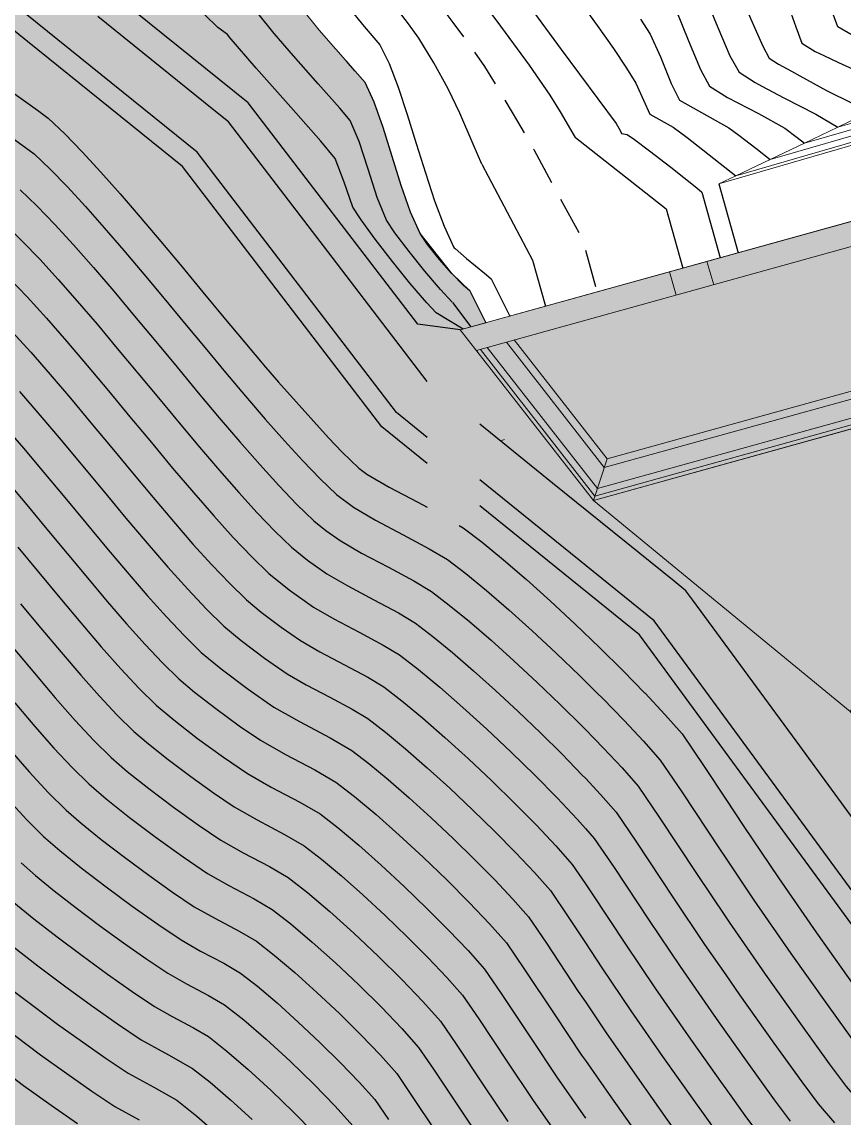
# Model space of a CAD drawing. Extents: x 62300 to 62638, y 108261 to 108784.
# Drawn here: x 62381.24 to 62408.37, y 108684.55 to 108720.73 of the extents above; entities that cross this region are included whole.
import ezdxf

# ---------------------------------------------------------------- set-up
doc = ezdxf.new("R2010")
doc.units = 0
doc.header["$MEASUREMENT"] = 0
for name, pattern in [('NASCOSTA', [9.525, 6.35, -3.175]), ('TRATTEGGIATA2', [0.375, 0.25, -0.125]), ('TRATTOPUNTO2', [12.7, 6.35, -3.175, 0, -3.175])]:
    doc.linetypes.add(name, pattern=pattern)
for name, color, linetype in [('colore lago', 131, 'Continuous'), ('curve livello 1m', 2, 'Continuous'), ('curve livello 5m', 7, 'Continuous'), ('curve livello di scavo 1 m', 2, 'Continuous'), ('LIN010CO', 2, 'Continuous'), ('LIN010TR', 2, 'NASCOSTA'), ('LIN018CO', 6, 'Continuous'), ('LIN025CO', 7, 'Continuous'), ('LINCOLO-ROSSO-025', 10, 'Continuous'), ('TRATTCOLO-32', 255, 'Continuous')]:
    doc.layers.add(name, color=color, linetype=linetype)
doc.layers.add('Colori bordi', color=5, linetype='Continuous', plot=False)
doc.layers.add('no_plot', color=5, linetype='Continuous', plot=False)

# ---------------------------------------------------------------- blocks, each defined once
blk = doc.blocks.new('CONTORNO')
at = {"layer": 'Colori bordi', "lineweight": 0, "ltscale": 2, "flags": 128}
blk.add_lwpolyline([(-40.663, 100.044), (-40.374, 92.645, 0.034114), (-43.469, 92.01), (-53.105, 89.338), (-53.319, 90.109), (-70.647, 85.303), (-66.249, 79.674), (-52.956, 83.36), (-52.253, 82.461), (-57.773, 72.704), (-53.908, 67.757), (-53.375, 67.075), (-47.588, 77.303), (-45.683, 80.67), (-46.38, 81.064), (-46.314, 81.181, -0.14195), (-42.731, 84.682), (-41.604, 85.286, -0.165813), (-34.47, 86.461, -0.072308), (-29.805, 84.968), (-22.578, 81.44)], format="xyb", dxfattribs=at)

msp = doc.modelspace()

# ---------------------------------------------------------------- hatches: boundary and pattern name
at = {"layer": 'colore lago', "linetype": 'Continuous', "lineweight": 0}
msp.add_hatch(color=256, dxfattribs=at).paths.add_polyline_path([(62395.432, 108712.426), (62396.026, 108711.854), (62396.545, 108710.804), (62395.704, 108710.571), (62400.102, 108704.942), (62413.395, 108708.628), (62414.098, 108707.729), (62408.577, 108697.972), (62412.976, 108692.343), (62413.776, 108693.757), (62413.776, 108692.195), (62414.821, 108690.223), (62415.316, 108689.288), (62415.726, 108688.514), (62415.989, 108688.018), (62416.308, 108687.414), (62417.091, 108686.877), (62417.986, 108686.309), (62418.762, 108685.857), (62419.277, 108685.61), (62419.98, 108685.523), (62420.747, 108685.436), (62421.269, 108685.254), (62422.042, 108684.935), (62422.834, 108684.575), (62423.303, 108684.318), (62424.281, 108683.305), (62425.656, 108681.875), (62426.449, 108681.066), (62427.157, 108680.351), (62427.674, 108679.833), (62427.895, 108679.62), (62428.432, 108679.384), (62429.04, 108678.92), (62429.869, 108678.212), (62430.484, 108677.629), (62430.843, 108677.243), (62431.218, 108676.364), (62431.557, 108675.296), (62431.913, 108674.527), (62432.355, 108674.247), (62432.858, 108673.942), (62433.455, 108673.231), (62434.097, 108672.326), (62434.701, 108671.601), (62435.197, 108671.28), (62435.685, 108671.01), (62436.144, 108670.755), (62436.707, 108670.388), (62437.493, 108669.855), (62438.358, 108669.253), (62439.162, 108668.678), (62440.078, 108667.996), (62441.13, 108667.19), (62442.002, 108666.501), (62442.908, 108665.758), (62443.789, 108665.021), (62444.562, 108664.359), (62445.144, 108663.844), (62445.453, 108663.547), (62446.014, 108662.665), (62446.502, 108661.941), (62447.153, 108661.7), (62448.876, 108661.081), (62447.183, 108652.749), (62446.943, 108651.566), (62441.595, 108652.495), (62436.09, 108653.04), (62430.527, 108653.236), (62424.984, 108653.069), (62419.433, 108652.547), (62413.953, 108651.637), (62408.529, 108650.359), (62403.21, 108648.764), (62398.021, 108646.797), (62392.955, 108644.487), (62388.067, 108641.873), (62383.347, 108638.914), (62379.143, 108635.919), (62374.987, 108632.528), (62370.912, 108628.752), (62367.864, 108625.55), (62364.577, 108621.72), (62361.992, 108618.302), (62358.884, 108613.699), (62356.087, 108608.883), (62353.615, 108603.924), (62351.491, 108598.79), (62349.698, 108593.52), (62348.257, 108588.148), (62347.162, 108582.699), (62346.433, 108577.206), (62346.076, 108571.827), (62346.067, 108566.27), (62346.414, 108560.708), (62347.156, 108555.214), (62348.241, 108549.757), (62349.108, 108546.543), (62347.868, 108543.897), (62343.805, 108542.34), (62343.071, 108542.931), (62342.215, 108543.4), (62341.494, 108543.605), (62340.731, 108543.397), (62339.788, 108542.895), (62338.814, 108542.367), (62337.958, 108542.081), (62337.463, 108542.167), (62336.538, 108542.374), (62334.253, 108542.969), (62331.322, 108543.785), (62328.139, 108544.685), (62325.098, 108545.534), (62322.593, 108546.195), (62321.848, 108546.361), (62320.984, 108546.545), (62320.474, 108546.666), (62319.859, 108546.963), (62319.103, 108547.335), (62317.961, 108547.824), (62316.581, 108548.386), (62315.066, 108548.989), (62313.523, 108549.599), (62312.055, 108550.184), (62310.769, 108550.711), (62309.769, 108551.147), (62309.113, 108551.475), (62308.074, 108552.131), (62305.134, 108553.829), (62301.974, 108555.846), (62300, 108557.145), (62300, 108746.102), (62331.882, 108763.679), (62334.508, 108761.512), (62338.392, 108758.6), (62343.084, 108755.721), (62348.104, 108752.428), (62352.959, 108748.821), (62356.983, 108746.672), (62363.412, 108741.712), (62364.525, 108741.192), (62365.638, 108740.673), (62364.74, 108740.344), (62363.36, 108739.839), (62368.198, 108734.582), (62381.151, 108739.327), (62381.923, 108738.487), (62377.207, 108728.317), (62382.044, 108723.06), (62383.532, 108726.268), (62384.611, 108725.772), (62384.891, 108725.5), (62385.513, 108725.007), (62386.291, 108724.44), (62387.153, 108723.834), (62388.028, 108723.224), (62388.845, 108722.646), (62389.533, 108722.136), (62390.02, 108721.728), (62390.461, 108721.189), (62391.046, 108720.467), (62391.593, 108719.84), (62392.229, 108719.121), (62392.561, 108718.731), (62392.862, 108718.087), (62393.16, 108717.245), (62393.758, 108715.335), (62394.064, 108714.455), (62394.378, 108713.747)])
at = {"layer": 'LINCOLO-ROSSO-025', "linetype": 'Continuous', "lineweight": 0}
h = msp.add_hatch(color=256, dxfattribs=at)
h.dxf.hatch_style = 1
h.paths.add_polyline_path([(62420.667, 108705.938), (62419.971, 108706.332), (62420.037, 108706.449, -0.14195), (62423.62, 108709.95), (62424.183, 108710.252), (62422.719, 108714.037), (62420.433, 108713.403), (62410.39, 108695.652), (62412.442, 108693.025), (62412.976, 108692.343), (62418.762, 108702.571)])
h.paths.add_polyline_path([(62420.433, 108713.403), (62414.069, 108711.638), (62398.289, 108707.262), (62400.102, 108704.942), (62413.395, 108708.628), (62414.098, 108707.729), (62408.577, 108697.972), (62410.39, 108695.652)])
h.paths.add_polyline_path([(62422.719, 108714.037), (62421.602, 108716.923), (62413.246, 108714.606), (62413.032, 108715.377), (62395.704, 108710.571), (62398.289, 108707.262), (62414.069, 108711.638)])
edge = h.paths.add_edge_path()
edge.add_line((62391.983, 108742.911), (62388.896, 108748.341))
edge.add_line((62388.896, 108748.341), (62380.521, 108745.273))
edge.add_line((62380.521, 108745.273), (62380.246, 108746.024))
edge.add_line((62380.246, 108746.024), (62363.36, 108739.839))
edge.add_line((62363.36, 108739.839), (62368.197, 108734.582))
edge.add_line((62368.197, 108734.582), (62381.151, 108739.327))
edge.add_line((62381.151, 108739.327), (62381.923, 108738.487))
edge.add_line((62381.923, 108738.487), (62377.207, 108728.318))
edge.add_line((62377.207, 108728.318), (62382.044, 108723.061))
edge.add_line((62382.044, 108723.061), (62388.566, 108737.123))
edge.add_line((62388.566, 108737.123), (62387.84, 108737.46))
edge.add_line((62387.84, 108737.46), (62389.167, 108740.32))
edge.add_arc((62393.703, 108738.216), 5, 110.118, 155.118, ccw=False)

# ---------------------------------------------------------------- linework, layer by layer
at = {"layer": 'Colori bordi', "linetype": 'Continuous', "lineweight": 0, "flags": 128}
msp.add_lwpolyline([(62390.461, 108721.189), (62391.046, 108720.467), (62391.593, 108719.84), (62392.229, 108719.121), (62392.561, 108718.731), (62392.862, 108718.087), (62393.16, 108717.245), (62393.758, 108715.335), (62394.064, 108714.455), (62394.378, 108713.747), (62395.432, 108712.426), (62396.026, 108711.854), (62396.545, 108710.804), (62395.704, 108710.571), (62400.102, 108704.942), (62413.395, 108708.628)], dxfattribs=at)
at = {"layer": 'curve livello 1m', "color": 152, "linetype": 'TRATTEGGIATA2', "ltscale": 5, "flags": 128}
msp.add_lwpolyline([(62385.01, 108729.455), (62386.685, 108728.678), (62387.945, 108727.657), (62389.345, 108726.551), (62390.05, 108726.025), (62390.955, 108725.368), (62391.876, 108724.704), (62392.627, 108724.155), (62393.023, 108723.845), (62393.388, 108723.415), (62393.985, 108722.664), (62394.718, 108721.707), (62395.461, 108720.715), (62396.096, 108719.846), (62396.506, 108719.259), (62396.95, 108718.542), (62397.598, 108717.444), (62398.131, 108716.518), (62399.74, 108713.553), (62400.22, 108711.823)], dxfattribs=at)
at = {"layer": 'curve livello 5m', "color": 2}
for p, q in [((62403.68, 108715.118), (62404.281, 108712.95)), ((62396.026, 108711.854), (62396.545, 108710.804))]:
    msp.add_line(p, q, dxfattribs=at)
at = {"layer": 'curve livello 5m', "color": 2, "flags": 128}
for points in [[(62394.613, 108706.159), (62393.116, 108707.368), (62386.541, 108715.959), (62364.804, 108733.484)], [(62397.642, 108731.567), (62397.7, 108731.514), (62398.446, 108730.803), (62399.038, 108730.211), (62399.038, 108730.211), (62402.951, 108725.66), (62403.776, 108724.697), (62404.035, 108724.047), (62404.458, 108722.901), (62404.835, 108721.914), (62405.298, 108720.821), (62405.692, 108719.939), (62405.898, 108719.533), (62405.898, 108719.533), (62406.209, 108719.344), (62406.638, 108719.105)], [(62393.234, 108726.795), (62394.25, 108725.957), (62394.869, 108725.424), (62394.869, 108725.424), (62395.205, 108725.053), (62399.04, 108719.821), (62400.847, 108717.379), (62400.979, 108717.153), (62401.031, 108717.055), (62401.209, 108717.02), (62401.453, 108716.855), (62401.949, 108716.481), (62402.651, 108715.935), (62403.511, 108715.253), (62403.68, 108715.118)], [(62396.026, 108711.854), (62395.814, 108712.034), (62395.432, 108712.426), (62395.018, 108712.892), (62394.629, 108713.387), (62394.378, 108713.747), (62394.064, 108714.455), (62393.758, 108715.335), (62393.458, 108716.296), (62393.16, 108717.245), (62392.862, 108718.087), (62392.561, 108718.731), (62392.229, 108719.121), (62391.949, 108719.438)], [(62406.638, 108719.105), (62406.912, 108718.952), (62407.798, 108718.475), (62407.798, 108718.475), (62408.665, 108718.039), (62409.198, 108717.767)], [(62380.817, 108712.281), (62381.415, 108711.657), (62382.048, 108710.958), (62382.711, 108710.198), (62383.395, 108709.393), (62384.094, 108708.556), (62384.802, 108707.704), (62385.51, 108706.85), (62386.212, 108706.009), (62386.901, 108705.197), (62387.571, 108704.428), (62388.213, 108703.717), (62388.821, 108703.079), (62389.388, 108702.528), (62389.388, 108702.528), (62390.058, 108701.988), (62390.865, 108701.416), (62390.865, 108701.416), (62391.53, 108701.031), (62392.364, 108700.59), (62393.158, 108700.167), (62393.704, 108699.838), (62393.704, 108699.838), (62394.323, 108699.361), (62395.028, 108698.776), (62395.791, 108698.11), (62396.587, 108697.386), (62397.389, 108696.631), (62398.17, 108695.868), (62398.904, 108695.122), (62399.565, 108694.419), (62399.834, 108694.114)], [(62412.922, 108685.091), (62401.621, 108700.498), (62396.351, 108704.756)], [(62381.098, 108703.4), (62381.794, 108702.561), (62382.492, 108701.72), (62383.182, 108700.897), (62383.854, 108700.112), (62384.499, 108699.386), (62385.108, 108698.737), (62385.67, 108698.187), (62385.67, 108698.187), (62386.248, 108697.698), (62387.035, 108697.087), (62387.892, 108696.46), (62388.677, 108695.923), (62388.677, 108695.923), (62389.467, 108695.476), (62390.406, 108694.981), (62391.076, 108694.59), (62391.076, 108694.59), (62391.671, 108694.129), (62392.353, 108693.557), (62393.091, 108692.905), (62393.852, 108692.201), (62394.607, 108691.475), (62395.321, 108690.759), (62395.964, 108690.082), (62396.504, 108689.473), (62396.504, 108689.473), (62397.057, 108688.662), (62398.04, 108687.178), (62398.897, 108685.899), (62398.897, 108685.899), (62399.834, 108684.552)], [(62380.789, 108695.055), (62381.397, 108694.395), (62381.953, 108693.845), (62381.953, 108693.845), (62382.488, 108693.382), (62383.195, 108692.813), (62384.012, 108692.186), (62384.875, 108691.549), (62385.722, 108690.948), (62386.489, 108690.431), (62386.489, 108690.431), (62387.134, 108690.065), (62387.901, 108689.661), (62388.449, 108689.341), (62388.449, 108689.341), (62389.01, 108688.904), (62389.66, 108688.352), (62390.359, 108687.722), (62391.07, 108687.052), (62391.754, 108686.378), (62392.37, 108685.736), (62392.882, 108685.162), (62392.882, 108685.162), (62393.334, 108684.5)], [(62399.834, 108694.114), (62400.127, 108693.783), (62400.127, 108693.783), (62400.781, 108692.824), (62401.944, 108691.069), (62402.958, 108689.555), (62402.958, 108689.555), (62404.079, 108687.944), (62404.469, 108687.391)], [(62380.989, 108687.286), (62381.853, 108686.644), (62382.717, 108686.021), (62383.545, 108685.443), (62384.301, 108684.938), (62384.301, 108684.938), (62385.103, 108684.496)], [(62404.469, 108687.391), (62405.172, 108686.396), (62406.065, 108685.15), (62406.59, 108684.446)]]:
    msp.add_lwpolyline(points, dxfattribs=at)
at = {"layer": 'curve livello di scavo 1 m', "lineweight": 0}
msp.add_line((62404.242, 108715.386), (62409.775, 108716.998), dxfattribs=at)
at = {"layer": 'LIN010CO', "linetype": 'Continuous', "lineweight": 0}
for p, q in [((62400.46, 108706.027), (62397.228, 108710.163)), ((62396.368, 108709.925), (62400.149, 108705.085)), ((62396.591, 108709.987), (62400.23, 108705.329)), ((62412.762, 108709.438), (62400.46, 108706.027)), ((62413.312, 108708.735), (62400.149, 108705.085)), ((62413.169, 108708.918), (62400.23, 108705.329)), ((62400.554, 108706.312), (62400.102, 108704.942))]:
    msp.add_line(p, q, dxfattribs=at)
at = {"layer": 'LIN010TR', "linetype": 'TRATTOPUNTO2', "lineweight": 0, "ltscale": 5, "flags": 128}
msp.add_lwpolyline([(62442.849, 108710.586), (62437.897, 108713.004, 0.183168), (62423.705, 108714.31), (62414.069, 108711.638), (62396.56, 108706.782)], format="xyb", dxfattribs=at)
at = {"layer": 'LIN018CO', "color": 2, "lineweight": 0}
for p, q in [((62408.17, 108717.26), (62409.198, 108717.767)), ((62407.062, 108716.728), (62408.17, 108717.26))]:
    msp.add_line(p, q, dxfattribs=at)
at = {"layer": 'LIN018CO', "color": 2, "flags": 128}
for points in [[(62394.613, 108707.02), (62393.6, 108707.839), (62387.024, 108716.43), (62364.804, 108734.344)], [(62387.573, 108717.824), (62383.739, 108720.916)], [(62388.338, 108717.066), (62388.055, 108717.436), (62387.573, 108717.824)], [(62391.333, 108713.153), (62388.338, 108717.066)], [(62394.328, 108709.241), (62391.333, 108713.153)], [(62394.613, 108708.868), (62394.328, 108709.241)], [(62398.753, 108705.514), (62396.351, 108707.455)], [(62413.364, 108686.246), (62413.066, 108686.028), (62402.109, 108700.965), (62396.351, 108705.617)], [(62402.762, 108702.275), (62398.753, 108705.514)], [(62403.384, 108701.645), (62403.152, 108701.96), (62402.762, 108702.275)], [(62406.792, 108696.999), (62403.384, 108701.645)], [(62409.876, 108692.794), (62406.792, 108696.999)]]:
    msp.add_lwpolyline(points, dxfattribs=at)
at = {"layer": 'LIN018CO', "color": 2, "lineweight": 0, "flags": 128}
msp.add_lwpolyline([(62407.062, 108716.728), (62405.934, 108716.192), (62404.805, 108715.654), (62404.242, 108715.386)], dxfattribs=at)
at = {"layer": 'LIN025CO', "linetype": 'Continuous', "lineweight": 0}
for p, q in [((62395.704, 108710.571), (62409.519, 108714.402)), ((62396.237, 108709.889), (62409.53, 108713.575)), ((62404.07, 108712.061), (62403.845, 108712.829)), ((62402.835, 108711.718), (62402.61, 108712.486)), ((62400.102, 108704.942), (62395.704, 108710.571)), ((62400.554, 108706.312), (62397.488, 108710.236)), ((62412.596, 108709.652), (62400.554, 108706.312)), ((62413.395, 108708.628), (62400.102, 108704.942)), ((62400.102, 108704.942), (62408.577, 108697.972))]:
    msp.add_line(p, q, dxfattribs=at)
at = {"layer": 'no_plot'}
for p, q in [((62394.299, 108710.759), (62388.704, 108718.068)), ((62399.508, 108716.92), (62402.503, 108714.567)), ((62396.416, 108716.042), (62398.094, 108712.865)), ((62404.242, 108715.386), (62404.873, 108713.114)), ((62402.503, 108714.567), (62403.046, 108712.607)), ((62398.094, 108712.865), (62398.514, 108711.35)), ((62396.728, 108712.258), (62397.337, 108711.024)), ((62395.454, 108711.473), (62396.05, 108710.667)), ((62395.799, 108710.598), (62394.91, 108711.129)), ((62395.704, 108710.571), (62394.299, 108710.759)), ((62391.357, 108707.004), (62389.706, 108708.842))]:
    msp.add_line(p, q, dxfattribs=at)
at = {"layer": 'no_plot', "lineweight": 0}
for p, q in [((62408.17, 108717.26), (62410.032, 108717.802)), ((62405.934, 108716.192), (62409.884, 108717.342)), ((62407.062, 108716.728), (62409.958, 108717.572)), ((62404.805, 108715.654), (62409.81, 108717.112))]:
    msp.add_line(p, q, dxfattribs=at)
at = {"layer": 'no_plot', "flags": 128}
for points in [[(62408.898, 108720.18), (62408.638, 108720.299), (62408.165, 108720.57), (62407.545, 108722.279), (62406.663, 108724.74), (62406.274, 108725.775), (62406.075, 108726.284), (62402.584, 108730.36), (62402.478, 108730.481), (62402.453, 108730.505), (62400.622, 108732.23), (62398.936, 108733.806), (62397.651, 108734.995), (62397.02, 108735.56), (62396.355, 108736.017), (62393.652, 108737.82), (62388.302, 108741.359), (62387.506, 108741.805), (62386.786, 108742.068), (62386.029, 108742.296)], [(62399.518, 108716.902), (62399.508, 108716.92), (62399.015, 108717.766), (62398.677, 108718.319), (62397.988, 108719.304), (62396.921, 108720.764), (62395.673, 108722.43), (62394.444, 108724.036), (62394.024, 108724.551), (62393.328, 108725.067), (62392.422, 108725.73), (62390.297, 108727.408), (62387.916, 108729.339), (62387.425, 108729.748)], [(62396.416, 108716.042), (62396.135, 108716.7), (62395.691, 108717.719), (62395.307, 108718.531), (62394.833, 108719.384), (62394.336, 108720.199), (62394, 108720.666), (62393.527, 108721.291), (62392.892, 108722.096), (62392.334, 108722.781), (62392.022, 108723.139), (62391.403, 108723.624), (62390.228, 108724.482), (62388.787, 108725.522), (62387.371, 108726.549), (62386.269, 108727.371), (62385.951, 108727.622)], [(62373.552, 108725.016), (62374.672, 108723.953), (62376.716, 108721.99), (62378.739, 108720.019), (62378.739, 108720.019), (62378.936, 108719.818), (62380.123, 108718.974), (62381.755, 108717.82), (62381.755, 108717.82), (62382.106, 108717.562), (62382.649, 108717.043), (62383.229, 108716.445), (62383.842, 108715.779), (62384.482, 108715.056), (62385.143, 108714.287), (62385.822, 108713.484), (62386.512, 108712.657), (62387.207, 108711.818), (62387.904, 108710.978), (62388.596, 108710.148), (62389.279, 108709.339), (62389.706, 108708.842)], [(62395.443, 108711.484), (62395.052, 108711.907), (62394.531, 108712.504), (62394.013, 108713.151), (62393.546, 108713.774), (62393.271, 108714.186), (62392.962, 108714.934), (62392.663, 108715.871), (62392.368, 108716.789), (62392.07, 108717.48), (62391.73, 108717.886), (62391.016, 108718.696), (62390.203, 108719.616), (62389.564, 108720.352), (62389.019, 108721.022), (62388.494, 108721.438), (62387.73, 108721.978), (62386.929, 108722.54), (62386.294, 108723.026), (62385.779, 108723.512), (62384.978, 108724.31), (62384.106, 108725.188)], [(62394.91, 108711.129), (62394.607, 108711.462), (62394.043, 108712.115), (62393.464, 108712.831), (62392.899, 108713.567), (62392.437, 108714.204), (62392.164, 108714.625), (62391.868, 108715.446), (62391.579, 108716.229), (62391.104, 108716.795), (62390.108, 108717.925), (62388.973, 108719.21), (62388.081, 108720.237), (62388.017, 108720.316), (62387.698, 108720.551), (62387.275, 108720.967), (62386.79, 108721.448), (62385.659, 108722.472), (62384.379, 108723.595), (62382.884, 108724.872)], [(62388.704, 108718.068), (62382.171, 108723.335)], [(62403.76, 108721.654), (62404.203, 108720.545), (62404.602, 108719.614), (62404.914, 108719.072), (62404.914, 108719.072), (62405.437, 108718.733), (62405.664, 108718.613)], [(62399.618, 108721.456), (62400.225, 108720.618), (62400.759, 108719.858), (62401.193, 108719.211), (62401.503, 108718.715), (62401.503, 108718.715), (62401.749, 108718.149), (62401.962, 108717.687), (62401.962, 108717.687), (62402.727, 108717.261), (62403.194, 108716.918), (62404.805, 108715.654), (62404.805, 108715.654)], [(62406.503, 108721.342), (62406.781, 108720.568), (62406.976, 108720.031), (62406.976, 108720.031), (62407.415, 108719.758), (62407.703, 108719.623)], [(62391.989, 108721.243), (62392.528, 108720.582), (62392.528, 108720.582), (62393.052, 108719.982), (62393.355, 108719.366), (62393.655, 108718.581), (62393.954, 108717.683), (62394.253, 108716.722), (62394.554, 108715.751), (62394.859, 108714.824), (62395.169, 108713.992), (62395.486, 108713.309), (62395.486, 108713.309), (62395.506, 108713.281), (62395.532, 108713.254), (62395.91, 108712.925), (62396.501, 108712.439), (62396.728, 108712.258)], [(62402.822, 108721.139), (62403.239, 108720.11), (62403.629, 108719.165), (62403.93, 108718.61), (62403.93, 108718.61), (62404.53, 108718.243), (62405.551, 108717.713), (62406.414, 108717.226), (62406.414, 108717.226), (62406.821, 108716.919), (62407.062, 108716.728)], [(62401.659, 108720.824), (62401.971, 108720.331), (62401.971, 108720.331), (62402.312, 108719.584), (62402.669, 108718.699), (62402.946, 108718.148), (62402.946, 108718.148), (62403.662, 108717.74), (62404.571, 108717.243), (62404.571, 108717.243), (62404.903, 108716.999), (62405.46, 108716.568), (62405.934, 108716.192)], [(62407.703, 108719.623), (62408.191, 108719.396), (62409.041, 108719.006), (62409.704, 108718.651), (62409.704, 108718.651), (62410.172, 108718.26)], [(62405.664, 108718.613), (62406.387, 108718.231), (62407.436, 108717.684), (62408.17, 108717.26)], [(62380.876, 108716.939), (62381.645, 108716.375), (62382.173, 108715.87), (62382.737, 108715.289), (62383.333, 108714.641), (62383.955, 108713.938), (62384.599, 108713.19), (62385.259, 108712.409), (62385.929, 108711.605), (62386.606, 108710.789), (62387.284, 108709.972), (62387.957, 108709.165), (62388.62, 108708.378), (62389.27, 108707.623), (62389.899, 108706.91), (62390.504, 108706.25), (62391.078, 108705.654), (62391.618, 108705.133), (62391.618, 108705.133), (62392.178, 108704.712), (62392.905, 108704.291), (62393.816, 108703.808), (62394.684, 108703.347), (62395.281, 108702.987), (62395.281, 108702.987), (62395.885, 108702.523), (62396.568, 108701.962), (62397.307, 108701.325), (62398.082, 108700.63), (62398.871, 108699.897), (62399.654, 108699.147), (62400.217, 108698.59)], [(62381.184, 108715.188), (62381.732, 108714.662), (62382.321, 108714.052), (62382.943, 108713.371), (62383.594, 108712.63), (62384.266, 108711.844), (62384.955, 108711.024), (62385.653, 108710.184), (62386.356, 108709.337), (62387.056, 108708.494), (62387.748, 108707.67), (62388.426, 108706.876), (62389.084, 108706.126), (62389.715, 108705.432), (62390.314, 108704.808), (62390.874, 108704.265), (62390.874, 108704.265), (62391.267, 108703.948), (62391.74, 108703.613), (62391.74, 108703.613), (62392.447, 108703.204), (62393.332, 108702.736), (62394.175, 108702.287), (62394.755, 108701.937), (62394.755, 108701.937), (62395.343, 108701.487), (62396.006, 108700.942), (62396.724, 108700.322), (62397.477, 108699.647), (62398.244, 108698.935), (62399.004, 108698.207), (62399.738, 108697.48), (62399.834, 108697.382)], [(62380.723, 108714.001), (62381.256, 108713.491), (62381.827, 108712.899), (62382.431, 108712.237), (62383.063, 108711.518), (62383.716, 108710.755), (62384.384, 108709.959), (62385.062, 108709.144), (62385.744, 108708.321), (62386.424, 108707.503), (62387.096, 108706.702), (62387.754, 108705.932), (62388.393, 108705.204), (62389.005, 108704.53), (62389.587, 108703.924), (62390.131, 108703.397), (62390.131, 108703.397), (62390.663, 108702.968), (62391.303, 108702.515), (62391.303, 108702.515), (62391.989, 108702.117), (62392.848, 108701.663), (62393.667, 108701.227), (62394.23, 108700.888), (62394.23, 108700.888), (62394.8, 108700.45), (62395.444, 108699.921), (62396.141, 108699.32), (62396.872, 108698.664), (62397.616, 108697.973), (62398.355, 108697.266), (62399.067, 108696.561), (62399.734, 108695.876), (62399.834, 108695.769)], [(62380.918, 108710.506), (62381.532, 108709.829), (62382.174, 108709.092), (62382.837, 108708.312), (62383.515, 108707.501), (62384.2, 108706.675), (62384.887, 108705.848), (62385.567, 108705.033), (62386.235, 108704.246), (62386.883, 108703.501), (62387.506, 108702.812), (62388.095, 108702.194), (62388.644, 108701.66), (62388.644, 108701.66), (62389.132, 108701.254), (62389.793, 108700.757), (62390.427, 108700.318), (62390.427, 108700.318), (62391.072, 108699.944), (62391.88, 108699.517), (62392.649, 108699.107), (62393.179, 108698.788), (62393.179, 108698.788), (62393.779, 108698.326), (62394.461, 108697.76), (62395.201, 108697.114), (62395.972, 108696.413), (62396.749, 108695.68), (62397.506, 108694.941), (62398.218, 108694.218), (62398.858, 108693.537), (62399.402, 108692.921), (62399.834, 108692.288)], [(62381.157, 108708.539), (62381.833, 108707.758), (62382.53, 108706.932), (62383.241, 108706.078), (62383.957, 108705.215), (62384.67, 108704.358), (62385.371, 108703.526), (62386.053, 108702.736), (62386.708, 108702.006), (62387.326, 108701.352), (62387.901, 108700.792), (62387.901, 108700.792), (62388.473, 108700.316), (62389.247, 108699.734), (62389.99, 108699.219), (62389.99, 108699.219), (62390.614, 108698.858), (62391.396, 108698.444), (62392.141, 108698.048), (62392.653, 108697.739), (62392.653, 108697.739), (62393.234, 108697.291), (62393.895, 108696.743), (62394.611, 108696.118), (62395.358, 108695.439), (62396.11, 108694.73), (62396.842, 108694.014), (62397.531, 108693.315), (62398.151, 108692.655), (62398.678, 108692.059), (62399.292, 108691.159), (62399.834, 108690.34)], [(62380.636, 108707.415), (62381.29, 108706.66), (62381.964, 108705.861), (62382.651, 108705.035), (62383.344, 108704.2), (62384.033, 108703.372), (62384.711, 108702.568), (62385.371, 108701.804), (62386.004, 108701.097), (62386.602, 108700.465), (62387.157, 108699.923), (62387.157, 108699.923), (62387.813, 108699.378), (62388.7, 108698.711), (62389.552, 108698.12), (62389.552, 108698.12), (62390.4, 108697.64), (62391.408, 108697.109), (62392.127, 108696.689), (62392.127, 108696.689), (62392.689, 108696.256), (62393.328, 108695.726), (62394.021, 108695.122), (62394.743, 108694.465), (62395.47, 108693.78), (62396.178, 108693.088), (62396.845, 108692.411), (62397.444, 108691.774), (62397.953, 108691.197), (62398.547, 108690.327), (62399.601, 108688.734), (62399.834, 108688.387)], [(62391.357, 108707.004), (62391.807, 108706.537), (62392.361, 108706.001), (62392.361, 108706.001), (62392.616, 108705.81), (62393.363, 108705.377), (62394.3, 108704.881), (62394.613, 108704.715)], [(62380.747, 108705.561), (62381.398, 108704.79), (62382.062, 108703.993), (62382.73, 108703.186), (62383.396, 108702.386), (62384.051, 108701.609), (62384.688, 108700.871), (62385.3, 108700.189), (62385.877, 108699.578), (62386.414, 108699.055), (62386.414, 108699.055), (62386.932, 108698.616), (62387.64, 108698.067), (62388.409, 108697.504), (62389.115, 108697.022), (62389.115, 108697.022), (62389.934, 108696.558), (62390.907, 108696.045), (62391.602, 108695.639), (62392.218, 108695.162), (62392.925, 108694.569), (62393.69, 108693.892), (62394.48, 108693.163), (62395.262, 108692.411), (62396.002, 108691.668), (62396.669, 108690.966), (62397.229, 108690.335), (62397.802, 108689.494), (62398.821, 108687.956), (62399.71, 108686.63), (62399.834, 108686.451)], [(62395.673, 108704.117), (62395.806, 108704.037), (62395.806, 108704.037), (62396.428, 108703.56), (62397.13, 108702.983), (62397.89, 108702.327), (62398.686, 108701.612), (62399.498, 108700.859), (62400.303, 108700.088), (62401.08, 108699.319), (62401.791, 108698.59)], [(62381.193, 108701.532), (62381.865, 108700.722), (62382.53, 108699.929), (62383.177, 108699.173), (62383.799, 108698.474), (62384.385, 108697.849), (62384.927, 108697.318), (62384.927, 108697.318), (62385.412, 108696.902), (62386.066, 108696.385), (62386.808, 108695.826), (62387.559, 108695.286), (62388.239, 108694.825), (62388.239, 108694.825), (62389.001, 108694.394), (62389.905, 108693.917), (62390.551, 108693.54), (62391.123, 108693.096), (62391.78, 108692.546), (62392.491, 108691.917), (62393.225, 108691.238), (62393.952, 108690.54), (62394.64, 108689.85), (62395.26, 108689.197), (62395.78, 108688.611), (62396.313, 108687.83), (62397.259, 108686.4), (62398.085, 108685.168), (62398.998, 108683.856)], [(62380.945, 108700.077), (62381.647, 108699.236), (62382.333, 108698.428), (62382.992, 108697.679), (62383.612, 108697.012), (62384.183, 108696.45), (62384.183, 108696.45), (62384.713, 108695.995), (62385.427, 108695.43), (62386.238, 108694.82), (62387.058, 108694.23), (62387.802, 108693.726), (62387.802, 108693.726), (62388.534, 108693.311), (62389.404, 108692.853), (62390.025, 108692.49), (62390.662, 108691.994), (62391.399, 108691.367), (62392.193, 108690.653), (62393, 108689.893), (62393.775, 108689.128), (62394.475, 108688.399), (62395.055, 108687.749), (62395.568, 108686.997), (62396.478, 108685.622), (62397.273, 108684.437)], [(62400.217, 108698.59), (62400.409, 108698.4), (62401.116, 108697.674), (62401.753, 108696.991), (62402.3, 108696.37), (62403.016, 108695.321), (62404.286, 108693.403), (62404.469, 108693.129)], [(62401.791, 108698.59), (62401.807, 108698.574), (62402.462, 108697.871), (62403.025, 108697.232), (62403.76, 108696.154), (62404.469, 108695.083)], [(62381.003, 108698.257), (62381.662, 108697.482), (62382.295, 108696.762), (62382.891, 108696.121), (62383.44, 108695.582), (62383.44, 108695.582), (62384.015, 108695.089), (62384.789, 108694.476), (62385.668, 108693.814), (62386.558, 108693.174), (62387.364, 108692.628), (62387.364, 108692.628), (62388.067, 108692.229), (62388.903, 108691.789), (62389.5, 108691.441), (62390.111, 108690.964), (62390.82, 108690.362), (62391.582, 108689.676), (62392.357, 108688.946), (62393.101, 108688.211), (62393.773, 108687.511), (62394.331, 108686.887), (62394.823, 108686.165), (62395.697, 108684.844), (62396.461, 108683.706)], [(62399.834, 108697.382), (62400.425, 108696.775), (62401.044, 108696.111), (62401.576, 108695.508), (62402.271, 108694.489), (62403.505, 108692.625), (62404.469, 108691.186)], [(62380.805, 108696.754), (62381.48, 108695.978), (62382.115, 108695.288), (62382.696, 108694.714), (62382.696, 108694.714), (62383.195, 108694.282), (62383.855, 108693.751), (62384.617, 108693.166), (62385.422, 108692.572), (62386.211, 108692.011), (62386.927, 108691.529), (62386.927, 108691.529), (62387.601, 108691.147), (62388.402, 108690.725), (62388.974, 108690.391), (62389.561, 108689.934), (62390.24, 108689.357), (62390.971, 108688.699), (62391.714, 108687.999), (62392.427, 108687.295), (62393.072, 108686.624), (62393.606, 108686.024), (62394.078, 108685.332), (62394.917, 108684.066)], [(62399.834, 108695.769), (62400.335, 108695.232), (62400.851, 108694.645), (62401.526, 108693.656), (62402.724, 108691.847), (62403.771, 108690.286), (62404.469, 108689.282)], [(62404.469, 108695.083), (62405.067, 108694.181), (62406.207, 108692.479), (62407.467, 108690.669), (62408.695, 108688.929), (62409.699, 108687.529), (62410.289, 108686.738), (62410.484, 108686.522), (62410.9, 108686.152), (62411.531, 108685.62), (62412.189, 108685.087), (62413.367, 108684.188)], [(62404.469, 108693.129), (62405.395, 108691.748), (62405.395, 108691.748), (62406.62, 108689.987), (62407.814, 108688.296), (62408.791, 108686.934), (62409.364, 108686.165), (62409.852, 108685.626), (62410.257, 108685.265), (62410.871, 108684.748), (62411.51, 108684.229)], [(62381.21, 108692.977), (62381.686, 108692.561), (62382.305, 108692.057), (62383.024, 108691.497), (62383.8, 108690.913), (62384.592, 108690.336), (62385.356, 108689.798), (62386.051, 108689.332), (62386.051, 108689.332), (62386.668, 108688.983), (62387.4, 108688.597), (62387.923, 108688.292), (62388.558, 108687.792), (62389.299, 108687.153), (62390.089, 108686.428), (62390.867, 108685.674), (62391.576, 108684.946), (62392.157, 108684.3)], [(62399.834, 108692.288), (62400.036, 108691.992), (62401.163, 108690.29), (62402.146, 108688.823), (62403.232, 108687.262), (62404.291, 108685.762), (62404.469, 108685.514)], [(62380.973, 108691.667), (62381.631, 108691.131), (62382.395, 108690.536), (62383.22, 108689.914), (62384.062, 108689.301), (62384.875, 108688.729), (62385.614, 108688.234), (62386.201, 108687.901), (62386.899, 108687.533), (62387.397, 108687.242), (62388.002, 108686.766), (62388.709, 108686.156), (62389.461, 108685.466), (62390.203, 108684.748), (62390.879, 108684.054)], [(62404.469, 108691.186), (62404.583, 108691.017), (62405.773, 108689.306), (62406.933, 108687.662), (62407.882, 108686.339), (62408.44, 108685.592), (62408.831, 108685.139), (62409.221, 108684.729), (62409.614, 108684.378)], [(62380.956, 108690.205), (62381.766, 108689.574), (62382.64, 108688.916), (62383.532, 108688.266), (62384.393, 108687.66), (62385.176, 108687.135), (62386.072, 108686.642), (62386.872, 108686.192), (62387.447, 108685.74), (62388.119, 108685.16), (62388.834, 108684.504)], [(62399.834, 108690.34), (62400.382, 108689.512), (62401.334, 108688.092), (62402.385, 108686.581), (62403.41, 108685.129), (62404.249, 108683.961), (62404.469, 108683.665)], [(62404.469, 108689.282), (62404.926, 108688.625), (62406.052, 108687.029), (62406.974, 108685.745), (62407.515, 108685.019), (62408.053, 108684.396)], [(62380.806, 108688.867), (62381.593, 108688.266), (62382.414, 108687.656), (62383.235, 108687.065), (62384.021, 108686.516), (62384.738, 108686.037), (62385.587, 108685.569), (62386.346, 108685.143), (62387.013, 108684.612), (62387.798, 108683.921)], [(62399.834, 108688.387), (62400.522, 108687.361), (62401.539, 108685.9), (62402.529, 108684.496), (62403.34, 108683.366), (62403.816, 108682.727), (62404.326, 108682.12), (62404.469, 108681.958)], [(62380.384, 108686.305), (62381.292, 108685.631), (62382.2, 108684.977), (62383.069, 108684.37)], [(62399.834, 108686.451), (62400.692, 108685.219), (62401.649, 108683.863), (62402.432, 108682.771), (62402.892, 108682.155), (62403.468, 108681.467), (62404.163, 108680.683), (62404.469, 108680.351)], [(62404.469, 108685.514), (62405.157, 108684.555), (62405.666, 108683.873)]]:
    msp.add_lwpolyline(points, dxfattribs=at)

# ---------------------------------------------------------------- block references
at = {"layer": 'TRATTCOLO-32', "linetype": 'Continuous', "lineweight": 0, "rotation": 359.999950364761}
msp.add_blockref('CONTORNO', (62466.351, 108625.268), dxfattribs=at)

doc.saveas('drawing.dxf')
